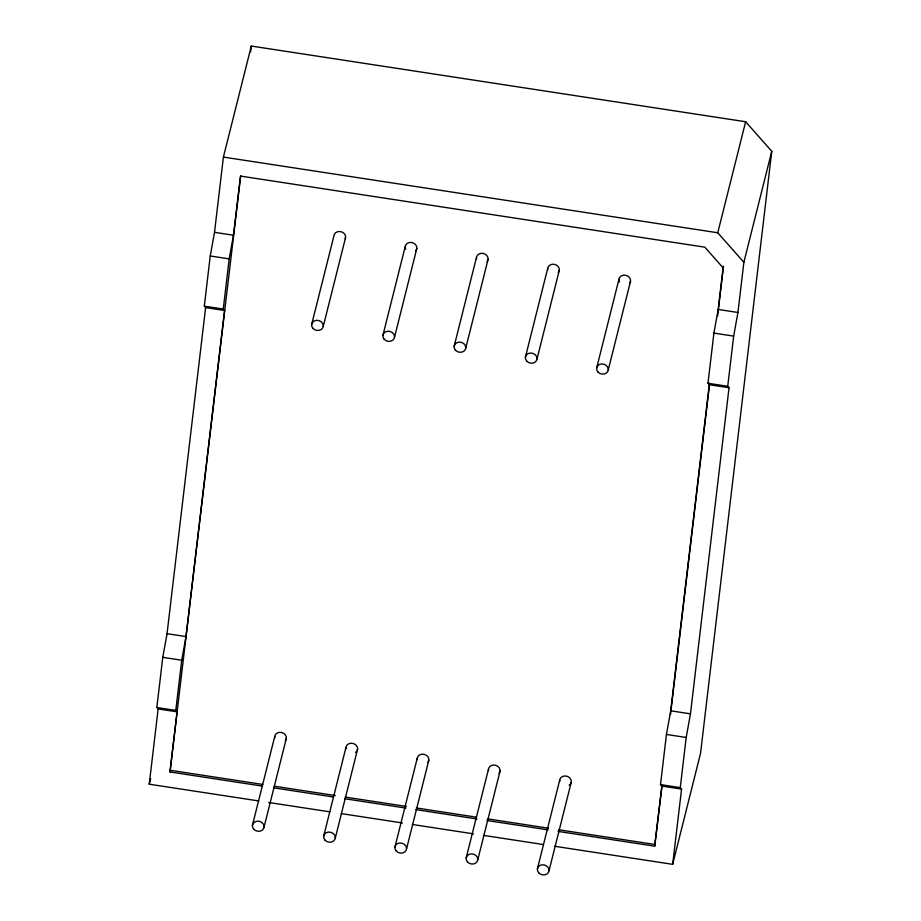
<?xml version="1.0" encoding="UTF-8"?>
<svg xmlns="http://www.w3.org/2000/svg" width="921" height="921" viewBox="0 0 921 921"><rect width="100%" height="100%" fill="white"/><g stroke="black" fill="none" stroke-linecap="round" stroke-linejoin="round"><path stroke-width="1.38" d="M262.381 786.108L169.982 771.959L177.097 711.841L158.147 708.94L156.835 707.501L162.775 657.329L167.046 633.683L205.613 307.591L204.312 306.152L210.241 255.98L214.512 232.334L223.412 157.077L251.306 46.05L745.642 121.745L771.763 151.274L700.547 753.309L672.664 864.335L554.603 846.261M258.766 800.959L149.237 784.197L158.147 708.94M250.627 51.76L251.306 46.05M177.097 711.841L175.784 710.402L181.725 660.23L185.996 636.584L224.563 310.492L223.262 309.053L204.312 306.152M223.262 309.053L229.191 258.882L233.462 235.235L240.462 176.072L704.853 247.173L723.1 267.827L718.184 309.456L713.913 333.103L707.973 383.274L709.285 384.713L729.041 387.729L690.462 713.833L686.191 737.479L680.262 787.651L681.563 789.09L672.664 864.335M169.982 771.959L240.715 175.842M681.563 789.09L661.808 786.062L660.507 784.623L666.436 734.451L670.707 710.805L709.285 384.713M558.034 831.375L654.693 846.18L661.808 786.062M654.693 846.18L662.211 784.542M670.488 714.569L709.677 383.263M717.609 316.145L723.526 266.169M729.041 387.729L727.728 386.29L733.669 336.119L737.94 312.484L743.869 262.312L771.763 151.274M149.237 784.197L150.641 778.636M311.655 324.514L333.966 235.684A5.894 5.042 14.1 0 1 341.127 231.724A5.894 5.042 14.1 0 1 345.237 238.735M323.283 326.287L345.594 237.468M252.412 825.354L274.723 736.524M382.894 335.417L405.205 246.598M264.039 827.127L286.35 738.308M394.522 337.201L416.833 248.382M323.651 836.256L345.962 747.438M454.134 346.331L476.445 257.5M335.29 838.041L357.601 749.21M465.773 348.115L488.084 259.285M394.902 847.17L417.213 758.34M525.384 357.233L547.696 268.414M406.529 848.943L428.841 760.124M537.012 359.017L559.323 270.198M466.141 858.073L488.452 769.254M596.624 368.147L618.935 279.316M477.769 859.857L500.08 771.027M608.251 369.931L630.563 281.101M537.38 868.987L559.692 780.156M549.02 870.759L571.331 781.941M743.869 262.312L717.758 232.771L745.642 121.745M223.412 157.077L717.758 232.771M214.512 232.334L233.462 235.235M718.184 309.456L737.94 312.484M210.241 255.98L229.191 258.882M713.913 333.103L733.669 336.119M707.973 383.274L727.728 386.29M205.613 307.591L224.563 310.492M167.046 633.683L185.996 636.584M670.707 710.805L690.462 713.833M162.775 657.329L181.725 660.23M666.436 734.451L686.191 737.479M156.835 707.501L175.784 710.402M660.507 784.623L680.262 787.651M170.397 770.301L262.796 784.45M274.17 786.189L335.29 795.548M345.237 797.079L406.357 806.428M416.315 807.959L476.007 817.1M487.382 818.838L548.502 828.198M558.46 829.717L655.119 844.522M273.744 787.846L333.448 796.987M344.822 798.737L405.942 808.097M415.889 809.617L477.02 818.976M486.967 820.496L548.087 829.856M268.713 802.49L329.879 811.85M341.254 813.6L402.419 822.96M412.378 824.479L473.532 833.85M483.49 835.37L543.229 844.522M274.769 737.848A5.894 5.042 14.1 0 1 281.884 732.552A5.894 5.042 14.1 0 1 285.28 740.691M356.519 751.605A5.894 5.042 14.1 0 1 355.471 752.503M346.008 748.761A5.894 5.042 14.1 0 1 352.375 743.305A5.894 5.042 14.1 0 1 357.244 750.477M417.259 759.675A5.894 5.042 14.1 0 1 424.374 754.38A5.894 5.042 14.1 0 1 427.77 762.507M488.498 770.578A5.894 5.042 14.1 0 1 495.613 765.282A5.894 5.042 14.1 0 1 499.009 773.421M559.738 781.492A5.894 5.042 14.1 0 1 567.589 776.438A5.894 5.042 14.1 0 1 569.201 785.222M405.689 249.223A5.894 5.042 14.1 0 1 411.618 242.465A5.894 5.042 14.1 0 1 415.762 250.765M619.419 281.953A5.894 5.042 14.1 0 1 625.347 275.195A5.894 5.042 14.1 0 1 629.492 283.495M476.491 258.836A5.894 5.042 14.1 0 1 483.606 253.54A5.894 5.042 14.1 0 1 487.002 261.679M547.742 269.738A5.894 5.042 14.1 0 1 554.856 264.442A5.894 5.042 14.1 0 1 558.253 272.581M597.913 371.957A5.894 5.042 14.1 0 0 607.906 371.198A5.894 5.042 14.1 0 0 601.505 363.956A5.894 5.042 14.1 0 0 597.913 371.957M526.662 361.044A5.894 5.042 14.1 0 0 536.655 360.284A5.894 5.042 14.1 0 0 530.266 353.054A5.894 5.042 14.1 0 0 526.662 361.044M455.423 350.141A5.894 5.042 14.1 0 0 465.416 349.381A5.894 5.042 14.1 0 0 459.015 342.14A5.894 5.042 14.1 0 0 455.423 350.141M384.172 339.227A5.894 5.042 14.1 0 0 394.176 338.468A5.894 5.042 14.1 0 0 387.776 331.238A5.894 5.042 14.1 0 0 384.172 339.227M312.933 328.325A5.894 5.042 14.1 0 0 322.926 327.565A5.894 5.042 14.1 0 0 316.536 320.324A5.894 5.042 14.1 0 0 312.933 328.325M538.67 872.786A5.894 5.042 14.1 0 0 548.663 872.037A5.894 5.042 14.1 0 0 542.273 864.796A5.894 5.042 14.1 0 0 538.67 872.786M467.431 861.883A5.894 5.042 14.1 0 0 477.423 861.123A5.894 5.042 14.1 0 0 471.022 853.894A5.894 5.042 14.1 0 0 467.431 861.883M396.18 850.969A5.894 5.042 14.1 0 0 406.173 850.21A5.894 5.042 14.1 0 0 399.783 842.98A5.894 5.042 14.1 0 0 396.18 850.969M324.94 840.067A5.894 5.042 14.1 0 0 334.933 839.307A5.894 5.042 14.1 0 0 328.544 832.066A5.894 5.042 14.1 0 0 324.94 840.067M253.689 829.153A5.894 5.042 14.1 0 0 263.694 828.393A5.894 5.042 14.1 0 0 257.293 821.164A5.894 5.042 14.1 0 0 253.689 829.153"/></g></svg>
